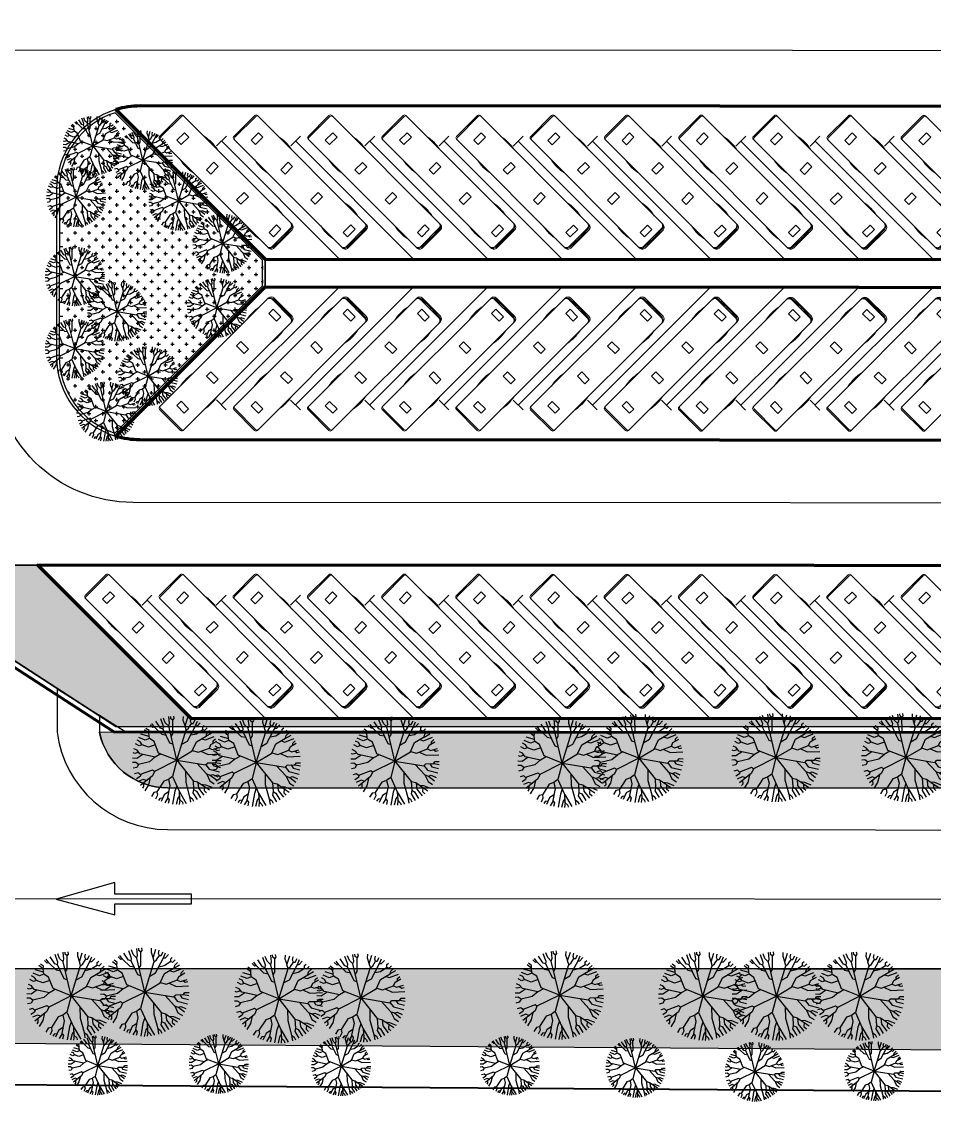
# Model space of a CAD drawing. Header units: millimetres. Extents: x -840588 to 786814, y -467537 to 194195.
# Drawn here: x 309389 to 374966, y -308195 to -229826 of the extents above; entities that cross this region are included whole.
import ezdxf

# ---------------------------------------------------------------- set-up
doc = ezdxf.new("R2010")
doc.units = ezdxf.units.MM
doc.header["$LTSCALE"] = 100
doc.header["$MEASUREMENT"] = 0
for name, color, linetype in [('1gt tim duong', 10, 'Continuous'), ('A-Plnt', 23, 'Continuous'), ('A-tree', 3, 'Continuous'), ('caycay', 96, 'Continuous'), ('gthong-phan lanxe', 9, 'Continuous'), ('gthong-viahe', 5, 'Continuous')]:
    doc.layers.add(name, color=color, linetype=linetype)
for name, color, linetype, lineweight in [('A-Area', 134, 'Continuous', 35), ('ct-bai xe', 95, 'Continuous', 100), ('ct-phan loxe', 95, 'Continuous', 15), ('ct-xebuyt', 148, 'Continuous', 13), ('ctrinh-chinh', 24, 'Continuous', 100), ('gthong-duong', 7, 'Continuous', 40), ('PV_X_Lo', 1, 'Continuous', 9)]:
    doc.layers.add(name, color=color, linetype=linetype, lineweight=lineweight)

# ---------------------------------------------------------------- blocks, each defined once
blk = doc.blocks.new('ARR-LT-T')
blk.add_lwpolyline([(-4.212694860529155, 1.13272828515619), (-4.212694860412739, 0.3499999998603016), (-9.712694860529155, 0.3500000003259629), (-9.71269486041274, -0.3500000000931323), (-4.212694860412739, -0.3500000000931323), (-4.212694860529155, -1.179037770954892), (0, 0)], close=True)
blk = doc.blocks.new('plxe')
at = {"ltscale": 0.1}
for p, q in [((0, 0), (-8.485282087814994, 8.485282085835934)), ((-0.3535533662652597, -0.353553366381675), (0.3535533661488444, 0.3535533661488444))]:
    blk.add_line(p, q, dxfattribs=at)
blk = doc.blocks.new('htrgrr')
at = {"ltscale": 10}
for p, q in [((-903.0737704914063, 0), (903.0737704914063, 0)), ((-1180.942622951232, -11161.06557377055), (-1180.942622951232, -277.8688524590107)), ((0, -69.46721311472356), (-903.0737704914063, -92.62295081967022)), ((-903.0737704914063, -162.0901639343938), (903.0737704914063, -162.0901639345102)), ((0, -162.0901639345102), (0, -69.46721311472356)), ((0, -69.46721311472356), (903.0737704914063, -92.62295081967022)), ((1180.942622951232, -277.8688524590107), (1180.942622951232, -11161.06557377055)), ((1042.008196720853, -11207.37704918033), (-1042.008196720853, -11207.37704918033)), ((1042.008196720853, -11300), (-1042.008196720853, -11300))]:
    blk.add_line(p, q, dxfattribs=at)
for points in [[(375.2198343565688, -1027.67339785106), (375.2198343565688, -594.4204250621842), (-375.2198343565688, -594.4204250621842), (-375.2198343565688, -1027.67339785106)], [(375.2198343565688, -4272.293837453122), (375.2198343565688, -3839.040864664246), (-375.2198343565688, -3839.040864664246), (-375.2198343565688, -4272.293837453122)], [(375.2198343565688, -7285.274362727185), (375.2198343565688, -6852.021389938309), (-375.2198343565688, -6852.021389938309), (-375.2198343565688, -7285.274362727185)], [(375.2198343565688, -10244.59532106423), (375.2198343565688, -9811.342348275357), (-375.2198343565688, -9811.342348275357), (-375.2198343565688, -10244.59532106423)]]:
    blk.add_lwpolyline(points, close=True, dxfattribs=at)
for centre, radius, start, end in [((-903.0737704914063, -277.8688524590107), 277.8688524590164, 90, 180), ((903.0737704914063, -277.8688524590107), 277.8688524590164, 0, 90), ((-903.0737704914063, -370.4918032786809), 277.8688524590164, 90, 180), ((-903.0737704914063, -439.9590163934045), 277.8688524590164, 90, 180), ((903.0737704914063, -370.4918032786809), 277.8688524590164, 0, 90), ((903.0737704914063, -439.9590163935209), 277.8688524590164, 0, 90), ((1919.031762295403, -1817.725409836043), 3169.441598360655, 167.9819880926131, 192.0180119073869), ((-1919.031762295403, -1817.725409836043), 3169.441598360655, 347.981988092613, 12.01801190738696), ((1919.031762295403, -8417.110655737692), 3169.441598360655, 167.9819880926131, 192.0180119073869), ((-1919.031762295403, -8417.110655737692), 3169.441598360655, 347.981988092613, 12.01801190738696), ((-1042.008196720853, -11068.44262295077), 138.9344262295082, 180, 270), ((-1042.008196720853, -11161.06557377055), 138.9344262295082, 180, 270), ((1042.008196720853, -11068.44262295077), 138.9344262295082, 270, 0), ((1042.008196720853, -11161.06557377055), 138.9344262295082, 270, 0)]:
    blk.add_arc(centre, radius, start, end, dxfattribs=at)
blk = doc.blocks.new('A$C537F0C63')
at = {"layer": 'caycay'}
for p, q in [((4.906208114261972, 11.58543264324908), (4.852080984670465, 12.1454581428552)), ((6.159981289129064, 11.93632074141715), (6.202302373265411, 12.27858844433285)), ((6.605483960749552, 11.93623077391385), (6.617402898351429, 12.259334795428)), ((6.826178093167982, 11.29693891192437), (6.890286666319298, 12.23129105439875)), ((2.272467924871307, 10.54832825371341), (2.042717878081021, 10.72445268446245)), ((3.003826198455499, 10.71583942823054), (2.568862697771692, 11.14364282684619)), ((3.269952949845901, 10.73353164103173), (2.956771443390608, 11.39790803732103)), ((3.269952949845901, 10.73353164103173), (3.003826198455499, 10.71583942823054)), ((4.50370063718583, 8.70506324478265), (3.269952949845901, 10.73353164103173)), ((3.573577700022724, 11.08070473705084), (3.272457403527369, 11.57568824168993)), ((3.810128005825391, 11.09643069598314), (3.573577700022724, 11.08070473705084)), ((3.910690972326847, 11.37062830588184), (3.788839569944685, 11.81686011959391)), ((3.810128005825391, 11.09643069598314), (3.910690972326847, 11.37062830588184)), ((4.235841180721764, 10.50048805131519), (3.810128005825391, 11.09643069598314)), ((4.712688563198753, 10.80137484274019), (4.265887160996499, 11.99052643422328)), ((4.577421300939022, 10.28284407086176), (4.712688563198753, 10.80137484274019)), ((4.700099824054632, 10.83487223221164), (4.906208114261972, 11.58543264324908)), ((6.125898059370229, 6.139521315279126), (6.970036149243242, 10.92007571294744)), ((6.353129947037814, 11.71136866716915), (6.159981289129064, 11.93632074141715)), ((6.353129947037814, 11.71136866716915), (6.605483960749552, 11.93623077391385)), ((6.447514687970397, 9.84495994712779), (6.353129947037814, 11.71136866716915)), ((6.970036149243242, 10.92007571294744), (6.826178093167982, 11.29693891192437)), ((6.970036149243242, 10.92007571294744), (7.441234408583114, 11.42699881628141)), ((7.441234408583114, 11.42699881628141), (7.651727496751846, 12.08642798159781)), ((7.68363426896758, 10.90806475621866), (8.019816777752567, 11.97964079065423)), ((7.76638461697803, 10.55685856171476), (7.68363426896758, 10.90806475621866)), ((7.76638461697803, 10.55685856171476), (8.113333231842262, 10.69883864084841)), ((7.965382829468581, 9.797246468468074), (8.933407776050444, 10.87226001470481)), ((8.113333231842262, 10.69883864084841), (8.712313031195663, 11.70768604843033)), ((8.933407776050444, 10.87226001470481), (9.272947348141315, 11.41112699440055)), ((8.933407776050444, 10.87226001470481), (9.171925964052207, 10.85838502353727)), ((9.171925964052207, 10.85838502353727), (9.537986088387697, 11.24360011898898)), ((9.733678942880942, 10.44985240105962), (10.13871553562058, 10.78615722681207)), ((9.786865097747068, 10.09668076723392), (10.35685576614924, 10.5884511891054)), ((2.008086131005257, 8.717519836023712), (0.7635036424217105, 9.129316388596635)), ((1.920139873705921, 9.225739964920649), (1.087115961723612, 9.647311538588838)), ((1.76967368680198, 9.623145921275864), (1.343038968556357, 9.988975225947797)), ((2.008257406407211, 10.05514116568156), (1.666088850062806, 10.35901247844595)), ((1.883955297300417, 9.24431646832818), (1.76967368680198, 9.623145921275864)), ((3.267708861298161, 8.533747915149434), (1.883955297300417, 9.24431646832818)), ((2.310344671936036, 10.1849830326064), (2.008257406407211, 10.05514116568156)), ((2.296077634156973, 10.19319036591696), (2.272467924871307, 10.54832825371341)), ((3.222511420288356, 9.660279909650853), (2.296077634156973, 10.19319036591696)), ((3.993460937123018, 9.543984048803395), (3.222511420288356, 9.660279909650853)), ((4.592421611992904, 10.24268936957378), (4.235841180721764, 10.50048805131519)), ((6.125898059370229, 6.139521315279126), (4.577421300939022, 10.28284407086176)), ((6.717420145090728, 9.489459469132271), (6.447514687970397, 9.84495994712779)), ((6.948042777010414, 8.570320168466424), (7.76638461697803, 10.55685856171476)), ((7.392351211692585, 9.648875252361904), (7.965382829468581, 9.797246468468074)), ((9.092822924165375, 8.921003827472305), (9.745379681935447, 9.38050785887026)), ((9.786865097747068, 10.09668076723392), (9.733678942880942, 10.44985240105962)), ((9.745379681935447, 9.38050785887026), (9.786865097747068, 10.09668076723392)), ((9.745379681935447, 9.38050785887026), (10.35249974897306, 9.183089075660973)), ((9.759203255198372, 9.619244142235402), (10.88575250038048, 10.01737219720235)), ((10.35249974897306, 9.183089075660973), (11.20201209581137, 9.59306054910121)), ((11.04832709143011, 8.991530669089116), (11.44374410946693, 9.207825855861302)), ((1.280611972542829, 8.044912836274307), (0.444487546075834, 8.466659778718167)), ((0.9218848354175861, 8.526406249260617), (0.5914981488203921, 8.797440291094972)), ((0.9357337090696092, 8.218872061683214), (0.9218848354175861, 8.526406249260617)), ((1.521030883770436, 7.555591163691133), (1.280611972542829, 8.044912836274307)), ((2.5351559760893, 8.909919010715385), (2.008086131005257, 8.717519836023712)), ((3.914115354094974, 7.298525660517043), (3.267708861298161, 8.533747915149434)), ((5.316408449507435, 8.305498213470855), (4.50370063718583, 8.70506324478265)), ((6.527199968382774, 8.412167402177147), (6.948042777010414, 8.570320168466424)), ((8.578119715861249, 7.281614840641851), (9.092822924165375, 8.921003827472305)), ((8.94424461397648, 8.447760988721711), (9.944313991869421, 8.175001025898382)), ((9.944313991869421, 8.175001025898382), (10.80974500087541, 8.559510920527828)), ((10.79366673980257, 8.552387381641893), (11.20595707066968, 8.407509828190086)), ((10.80974500087541, 8.559510920527828), (11.04832709143011, 8.991530669089116)), ((11.18806748264615, 7.336222721740342), (11.54099752982074, 7.835271000905777)), ((11.20595707066968, 8.407509828190086), (11.70062178621083, 8.711759320220153)), ((11.54099752982074, 7.835271000905777), (11.95948603860597, 8.053456869412912)), ((1.757476259455871, 6.679553776459215), (0.00855774800220388, 6.661205396139849)), ((0.4466466944213607, 7.186909447627841), (0.08666564667146304, 7.2448509023925)), ((1.12084364940165, 7.320901045324717), (0.1511815814883448, 7.552586191002774)), ((0.7097976248769555, 7.419110072511103), (0.4466466944213607, 7.186909447627841)), ((1.541375211712875, 7.549264594850683), (1.12084364940165, 7.320901045324717)), ((3.097987199351337, 7.065927705370996), (1.521030883770436, 7.555591163691133)), ((2.703754449681583, 7.188340914177388), (1.757476259455871, 6.679553776459215)), ((6.125898059370229, 6.139521315279126), (2.179125049486174, 5.25103580450741)), ((3.884867362274235, 7.354371150599036), (3.097987199351337, 7.065927705370996)), ((6.125898059370229, 6.139521315279126), (3.914115354094974, 7.298525660517043)), ((6.125898059370229, 6.139521315279126), (4.039744528603478, 3.175083687405277)), ((6.125898059370229, 6.139521315279126), (8.578119715861249, 7.281614840641851)), ((6.125898059370229, 6.139521315279126), (9.309124815248651, 4.773858037136961)), ((6.125898059370229, 6.139521315279126), (6.842971201978798, 3.89649221743457)), ((8.279060999553622, 7.142313947006187), (9.0886019582249, 6.750771228889789)), ((9.075402950122225, 6.757166716884967), (9.900688603102026, 6.150819989943557)), ((9.0886019582249, 6.750771228889789), (11.18806748264615, 7.336222721740342)), ((9.900688603102026, 6.150819989943557), (11.46386237296974, 5.868288854795537)), ((10.77352595946286, 7.220637597380119), (11.64532254343067, 6.712682137225784)), ((11.33254625860354, 7.540524095533328), (11.89576276779189, 7.413002362918633)), ((11.46386237296974, 5.868288854795537), (11.83055046181835, 6.160203181647375)), ((11.64532254343067, 6.712682137225784), (12.23443119234435, 6.755833524115587)), ((11.83055046181835, 6.160203181647375), (12.26543294043586, 6.154373944329564)), ((11.89576276779189, 7.413002362918633), (12.11310363743178, 7.4986918541872)), ((0.5706603464168438, 5.768348654561123), (-1.699427230050787e-06, 5.730386201154033)), ((0.7806298194373085, 5.506956316930882), (0.04189879572368227, 5.315400935116486)), ((1.063396316407307, 5.057959221958299), (0.1397583337929973, 4.775609911099309)), ((1.715808944849414, 4.625734219735023), (0.307439249689196, 4.179975674378511)), ((0.7973220304920687, 5.486148682266503), (0.5706603464168438, 5.768348654561123)), ((1.863759347223095, 5.527326392111718), (0.7973220304920687, 5.486148682266503)), ((1.301357276712224, 5.505615774418402), (1.063396316407307, 5.057959221958299)), ((2.147618291040999, 5.278660692089034), (1.715808944849414, 4.625734219735023)), ((2.179125049486174, 5.25103580450741), (1.863759347223095, 5.527326392111718)), ((3.339595652047137, 5.512285084278119), (2.113923366072413, 3.99826194187699)), ((9.309124815248651, 4.773858037136961), (9.56344752651421, 4.969106941811333)), ((9.309124815248651, 4.773858037136961), (9.616567334425781, 4.170077324375598)), ((9.56344752651421, 4.969106941811333), (11.29217119894747, 4.430094099112466)), ((11.29217119894747, 4.430094099112466), (11.5425597731919, 4.68452039962358)), ((11.46386237296974, 5.868288854795537), (11.72795570972085, 5.469711782065133)), ((11.5425597731919, 4.68452039962358), (12.06343262891096, 4.577516196506622)), ((11.72795570972085, 5.469711782065133), (12.21933158095999, 5.388423248077743)), ((1.230773230763589, 3.880098522535263), (0.5654086178583384, 3.53661498738802)), ((1.603983964610961, 3.791791144500166), (0.7979776640349883, 3.08873558965206)), ((1.623038097397512, 3.787286263777787), (1.230773230763589, 3.880098522535263)), ((2.113923366072413, 3.99826194187699), (1.623038097397512, 3.787286263777787)), ((2.086705644269387, 3.98654600703594), (1.703781163858366, 3.019787908731814)), ((4.039744528603478, 3.175083687405277), (3.428623164742021, 2.985834134982724)), ((4.039744528603478, 3.175083687405277), (4.031693542077846, 1.955804082903342)), ((4.993965494963049, 4.531040710644447), (5.060837633816845, 3.005173691082746)), ((6.842971201978798, 3.89649221743457), (6.058139944627328, 1.852742682112876)), ((6.842971201978798, 3.89649221743457), (7.432333557888342, 3.519514546744176)), ((7.432333557888342, 3.519514546744176), (7.280434323314694, 2.677135711990559)), ((7.432333557888342, 3.519514546744176), (8.098582012036786, 3.326026642433135)), ((8.098582012036786, 3.326026642433135), (9.111636380646814, 1.936837856093916)), ((9.616567334425781, 4.170077324375598), (11.35931998142405, 2.929313197353622)), ((9.93769863442867, 3.941450450896809), (10.23341044859262, 2.932877378403646)), ((10.47633774106362, 3.557950291473389), (10.95106070157999, 3.753440934466198)), ((10.9181057199894, 3.243447097807802), (10.92924841445711, 2.741344290425332)), ((10.95106070157999, 3.753440934466198), (11.66045975862653, 3.481945362666011)), ((11.22320598487931, 4.451586098773987), (11.30987888816526, 4.16373455730718)), ((11.30987888816526, 4.16373455730718), (11.83210555871847, 3.873839490315731)), ((1.703781163858366, 3.019787908731814), (1.11193678613563, 2.596291564444982)), ((2.360128743846872, 2.528373258541251), (1.492859571077133, 2.110982061632967)), ((2.496129963798012, 2.269877917915437), (1.822411499113514, 1.760689831018681)), ((2.56307497484886, 1.709560079856601), (2.246554855188151, 1.380875038601516)), ((2.952599385069334, 2.620357636184053), (2.360128743846872, 2.528373258541251)), ((3.428623164742021, 2.985834134982724), (2.496129963798012, 2.269877917915437)), ((2.496129963798012, 2.269877917915437), (2.56307497484886, 1.709560079856601)), ((3.339813401926222, 2.088173656051367), (2.637745125197398, 1.087092649082479)), ((3.661068871806492, 1.723103908010671), (3.151986367873178, 0.7683009200591187)), ((3.369906157186051, 2.940729452180676), (3.339813401926222, 2.088173656051367)), ((4.031693542077846, 1.955804082903342), (3.661068871806492, 1.723103908010671)), ((4.029956023412524, 1.954728688528121), (4.151889424236288, 1.488197098566161)), ((5.060837633816845, 3.005173691082746), (4.630837960547069, 0.98501350143124)), ((6.058139944627328, 1.852742682112876), (5.148106664306397, 0.07830981133520254)), ((6.058139944627328, 1.852742682112876), (6.046166258151061, 0.6926535401726142)), ((6.328418276112643, 2.556572256453364), (6.621925523577374, 1.860491597191867)), ((6.621925523577374, 1.860491597191867), (7.04603830007909, 0.06930147462480818)), ((7.280434323314694, 2.677135711990559), (7.715867288097797, 1.041460912816547)), ((7.510773716396216, 1.811866424770415), (8.13382774245838, 1.455661724790843)), ((9.111636380646814, 1.936837856093916), (9.05441034496107, 1.457435791671742)), ((9.108831235360412, 1.913318816441461), (9.563043515889149, 1.847932786524325)), ((9.563043515889149, 1.847932786524325), (9.928087916650838, 1.318988235496363)), ((10.23341044859262, 2.932877378403646), (10.78588893792767, 2.142211417256476)), ((10.92924841445711, 2.741344290425332), (11.10547083382698, 2.548124503166036)), ((4.151889424236288, 1.488197098566161), (3.632459803578968, 0.5291005140024936)), ((4.291746997165319, 0.7246533119759988), (4.111621739852126, 0.339800697278406)), ((4.630837960547069, 0.98501350143124), (4.291746997165319, 0.7246533119759988)), ((4.630837960547069, 0.98501350143124), (4.553144487388636, 0.2048409433373308)), ((5.687346443359274, 0.2823844214362907), (5.63783512871305, 0.01939518188373768)), ((6.046166258151061, 0.6926535401726142), (5.687346443359274, 0.2823844214362907)), ((6.032371784920542, 0.6769075088304817), (6.148760987558489, 2.060398401226848e-06)), ((6.051426148278551, 1.202184490222862), (6.300487340380641, 0.8879269488934369)), ((6.300487340380641, 0.8879269488934369), (6.566832978940511, 0.01583402863980155)), ((7.715867288097797, 1.041460912816547), (7.500958808541327, 0.7001980161367101)), ((7.500958808541327, 0.7001980161367101), (7.660945140349213, 0.1949458228082221)), ((7.68101589476646, 0.9861165687689208), (8.13231261911642, 0.3370629204364377)), ((8.13382774245838, 1.455661724790843), (8.63363335412214, 0.5354539643340104)), ((8.374018521320977, 1.013457626351737), (8.758654683351779, 0.9918956518486084)), ((8.758654683351779, 0.9918956518486084), (8.994797214174469, 0.7114704464074748)), ((9.05441034496107, 1.457435791671742), (9.356284565004898, 0.9185323608435283))]:
    blk.add_line(p, q, dxfattribs=at)

msp = doc.modelspace()

# ---------------------------------------------------------------- hatches: boundary and pattern name
at = {"layer": 'A-Area'}
h = msp.add_hatch(dxfattribs=at)
h.set_pattern_fill('AR-B816', color=256, scale=74.99999999999999, angle=-0.02274081717208486, style=0)
h.set_pattern_definition([(359.9772591828279, (-616218387.0630271, -1205141167.613114), (0.2381412742957028, 599.9999527406096), []), (89.97725918282791, (-616218387.0630271, -1205141167.613114), (-599.7618114663136, 600.2380940149052), [599.9999999999999, -599.9999999999999])])
edge = h.paths.add_edge_path(flags=0)
edge.add_line((302878.3557215687, -262867.696010819), (302913.2831141905, -174867.6885176406))
edge.add_ellipse((300913.2865825894, -174866.89320806), major_axis=(1414.772413770463, 1413.64980689558), ratio=0.9999999999602064, start_angle=314.9999568365287, end_angle=393.4631285487676)
edge.add_line((301314.0606587868, -172907.4629594302), (301278.3555004598, -262867.0609842797))
edge.add_line((301278.3555004598, -262867.0609842798), (301278.3891251602, -262867.0609976255))
edge.add_line((301278.3891251602, -262867.0609976255), (301275.1908956753, -270840.5365897039))
edge.add_line((301275.1908956752, -270840.536589704), (316148.7282791423, -280472.9673214267))
edge.add_line((316148.7282791424, -280472.9673214265), (430302.4218330808, -280518.2751681765))
edge.add_line((430302.4218330809, -280518.2751681766), (446483.8399608564, -249137.8867214562))
edge.add_line((446483.8399608565, -249137.8867214564), (446496.6253684345, -216924.8909046253))
edge.add_line((446496.6253684344, -216924.8909046252), (427396.6238229563, -216917.1064163352))
edge.add_ellipse((429396.6239932503, -216917.9002207129), major_axis=(1414.774987292363, 1413.652378375419), ratio=0.9999999999369273, start_angle=134.9999999981931, end_angle=225.0000000018069)
edge.add_line((429395.8301888727, -218917.9003910072), (445895.8315938, -218924.4492771237))
edge.add_line((445895.8315937998, -218924.4492771238), (445883.8976438556, -248992.1868160052))
edge.add_line((445883.8976438556, -248992.1868160052), (435917.1788086989, -268320.499459358))
edge.add_line((435917.1788086993, -268320.499459358), (424373.991161426, -268315.9192005898))
edge.add_line((424373.9911614259, -268315.9192005898), (422981.7214197326, -269354.6147792203))
edge.add_line((422981.7214197323, -269354.6147792203), (431162.2581461054, -277541.6478314075))
edge.add_line((431162.2581461053, -277541.6478314074), (429936.8160105297, -279918.1299128306))
edge.add_line((429936.81601053, -279918.1299128308), (321538.2732731244, -279875.1062978427))
edge.add_line((321538.2732731243, -279875.1062978425), (310542.6382632614, -268870.7394371476))
edge.add_line((310542.6382632614, -268870.7394371476), (308875.9748193183, -268870.0779348349))
edge.add_ellipse((308878.3562324513, -262870.0774239523), major_axis=(4244.324961760632, 4240.957135009889), ratio=0.9999999999918062, start_angle=134.9999999997653, end_angle=225.0000000002348, ccw=False)
at = {"layer": 'A-tree'}
h = msp.add_hatch(dxfattribs=at)
h.set_pattern_fill('CROSS', color=256, scale=2000.000000000001, angle=-135.0227474807797, style=0)
h.set_pattern_definition([(359.9772525127231, (-616218387.063027, -1205141167.613114), (500.1985280481894, 499.8013930937489), [250.0000291038273, -750.0000873114818]), (89.97725251272001, (-616218262.1126497, -1205141292.662717), (-499.8015095552479, 500.1984116790745), [249.9999708961691, -749.9999126885074])])
edge = h.paths.add_edge_path(flags=0)
edge.add_line((326684.6719339706, -246959.9873449247), (316091.5421545691, -236358.4478205784))
edge.add_ellipse((317886.506830305, -241873.5154088962), major_axis=(5799.817328555902, -1.345711432633466), ratio=0.9999997671151174, start_angle=108.041575875466, end_angle=179.9918575197224)
edge.add_line((312086.6897513263, -241871.3454677091), (312081.9269238073, -253871.3496447951))
edge.add_ellipse((317881.9280928693, -253873.6516777585), major_axis=(-5800.00073177686, 3.220538034017462), ratio=0.999999767220853, start_angle=0.009073528882362611, end_angle=71.95675338801702)
edge.add_line((316082.4040989368, -259387.4269811996), (326683.9438905853, -248794.3018629412))
edge.add_line((326683.9438905854, -248794.3018629412), (326684.6719339708, -246959.9873449247))
h = msp.add_hatch(dxfattribs=at)
h.set_pattern_fill('CROSS', color=256, scale=2000.000000000001, angle=-0.02274081717208486, style=0)
h.set_pattern_definition([(359.9772591828279, (-616218387.0630271, -1205141167.613114), (500.1984116790878, 499.8015095552617), [250.0000000000001, -750.0000000000002]), (89.97725918282791, (-616218262.1126498, -1205141292.662717), (-499.8015095552616, 500.1984116790878), [250.0000000000001, -750.0000000000002])])
edge = h.paths.add_edge_path(flags=0)
edge.add_line((430575.928415903, -280917.4567797083), (314971.7644928158, -280871.5732379101))
edge.add_ellipse((319871.4522750573, -279875.0494570899), major_axis=(3536.936889082025, 3534.130367249211), ratio=0.999999999959098, start_angle=146.5190468326598, end_angle=224.9999999918336)
edge.add_line((319869.4677636229, -284875.0490641926), (421628.6984387445, -284915.4375223806))
edge.add_ellipse((421633.4619790548, -272915.4380878725), major_axis=(8488.64880089116, 8481.91314828047), ratio=0.999999999995919, start_angle=224.9999965878017, end_angle=273.1994947759712)
h = msp.add_hatch(dxfattribs=at)
h.set_pattern_fill('CROSS', color=256, scale=2000.000000000001, angle=-360.0227408171721, style=0)
h.set_pattern_definition([(359.9772591828279, (-616218387.0630271, -1205141167.613114), (500.1984116790877, 499.8015095552618), [250.0000000000001, -750.0000000000002]), (89.97725918282791, (-616218262.1126498, -1205141292.662717), (-499.8015095552617, 500.1984116790877), [250.0000000000001, -750.0000000000002])])
edge = h.paths.add_edge_path(flags=0)
edge.add_line((302862.6648344089, -297868.0282923948), (302862.5275100873, -298214.0183643883))
edge.add_line((302862.5275100874, -298214.0183643886), (303662.5274472379, -298214.3358860877))
edge.add_line((303662.5274472379, -298214.3358860875), (303660.5446916007, -303209.9137930482))
edge.add_line((303660.5446916007, -303209.9137930484), (434699.764576825, -304122.2836466586))
edge.add_line((434699.7645768248, -304122.2836466585), (434768.9419641195, -294186.6697241736))
edge.add_ellipse((421634.125388367, -272915.1353479185), major_axis=(17684.70681286512, 17670.67418595272), ratio=0.9999999999726379, start_angle=225.6236263185387, end_angle=256.717376961565, ccw=False)
edge.add_line((421896.3066742223, -297913.7921552851), (421895.8889401382, -297915.2728355695))
edge.add_line((421895.8889401383, -297915.2728355697), (421624.2028227198, -297915.1650027642))
edge.add_line((421624.2028227198, -297915.165002764), (421624.1898573136, -297915.164997618))
edge.add_line((421624.1898573135, -297915.164997618), (421624.1892713633, -297916.6413065311))
edge.add_line((421624.1892713631, -297916.6413065313), (302862.6648344088, -297868.0282923951))

# ---------------------------------------------------------------- linework, layer by layer
at = {"layer": '1gt tim duong', "ltscale": 3}
for points in [[(515922.8772067855, 20221.68832273027), (427772.0959360743, -40906.64025696714, 0.4745498610999931), (425347.8572467146, -71797.67651018528), (443846.9178660962, -89484.33069521091, -0.08121578597772923), (469113.5637293396, -126942.0787013436, -0.2326820037330457), (468451.2471277936, -224061.6379458749), (439519.1103299925, -281868.0672685042, -0.284078157769849), (421626.2092341772, -292916.6358307998), (-54965.03687705394, -292727.475738122, 0.09514921418312652), (-66078.29765021348, -294857.0599261856), (-155993.3475775713, -330672.0568902874), (-162786.4893368158, -332678.2426036603)], [(421890.6698189492, -231914.9319492522), (421881.7395217785, -254414.9286263731, -0.4142135623727108), (411877.7696493428, -264410.9581276492), (317377.7616030572, -264373.4508710329, -0.4142135623734798), (307381.7297725509, -254369.4833259789), (307424.7936500181, -145869.4993496404, -0.3975651194971958), (317328.9551552717, -135390.5871035342, -0.3975651194971958)], [(425146.6236271244, -216916.2240966189), (425141.8608019667, -228916.2223244167, -0.4142135623727106), (422140.6698402358, -231915.0311747995), (307390.6600697213, -231869.486648858)]]:
    msp.add_lwpolyline(points, format="xyb", dxfattribs=at)
at = {"layer": 'A-Area'}
for p, q in [((310542.6382632614, -268870.7394371476), (308875.974819318, -268870.0779348349)), ((321538.2732731243, -279875.1062978425), (310542.6382632614, -268870.7394371476)), ((301275.1908956752, -270840.536589704), (316148.7282791424, -280472.9673214265)), ((316148.7282791424, -280472.9673214265), (430302.4218330809, -280518.2751681766)), ((429936.81601053, -279918.1299128308), (321538.2732731243, -279875.1062978425))]:
    msp.add_line(p, q, dxfattribs=at)
at = {"layer": 'A-Plnt'}
msp.add_lwpolyline([(316148.728280769, -280472.9632236077), (430302.4239456664, -280518.2710711954), (446483.8399608565, -249137.8867214564), (446496.6253640672, -216924.901614834), (446896.6226701944, -216924.9130605714), (446883.7987169957, -249235.025349869), (430545.5413915346, -280918.3675687399), (316030.4438105656, -280872.9162801855), (300875.1044921919, -271057.9866868177), (300914.0756967594, -172866.9154973109), (301314.0757308185, -172867.0742581864), (301275.1908964123, -270840.5347331124)], close=True, dxfattribs=at)
at = {"layer": 'A-tree'}
for p, q in [((326684.6719338543, -246959.9873446918), (316091.5421544528, -236358.4478203454)), ((312086.6897513265, -241871.3454674763), (312081.9269239238, -253871.349644795)), ((326683.943890469, -248794.3018627083), (326684.6719338543, -246959.9873446918)), ((316082.404098937, -259387.4269809667), (326683.943890469, -248794.3018627083)), ((430575.928415903, -280917.4567797083), (314971.7644928158, -280871.5732379101)), ((319869.4677636229, -284875.0490641926), (421628.6984387445, -284915.4375223804)), ((421624.1892713631, -297916.6413065313), (302862.6648344089, -297868.0282923948)), ((303660.5446916007, -303209.9137930484), (434699.7645768248, -304122.2836466585))]:
    msp.add_line(p, q, dxfattribs=at)
for centre, radius, start, end in [((317886.506830072, -241873.5154091289), 5799.816264003665, 108.0282856632806, 179.9785673107712), ((317881.9280929858, -253873.6516777585), 5800.001625903515, 179.9772591828279, 251.92493905006), ((319871.4522750573, -279875.0494570899), 5000.000000910833, 191.4963060215561, 269.9772591761583)]:
    msp.add_arc(centre, radius, start, end, dxfattribs=at)
at = {"layer": 'ct-bai xe'}
msp.add_lwpolyline([(429936.8180511149, -279918.1259555194), (445883.8976438556, -248992.1868160052), (445895.8315896173, -218924.4595216711), (429895.8302273802, -218918.109086649), (429881.9691346118, -253841.3076398296), (422109.1518175441, -268915.0190295964), (310542.6382636994, -268870.7380401638), (321538.2732746954, -279875.102339722), (429936.8180511149, -279918.1259555194)], dxfattribs=at)
msp.add_lwpolyline([(316147.3107016842, -236131.3056206525), (326884.7048313303, -246877.2240247193), (412211.1851466065, -246911.0902886426), (401215.5501354941, -235906.7259890844), (317889.0733553803, -235873.6535311073, 0.07376232599723027)], format="xyb", close=True, dxfattribs=at)
msp.add_lwpolyline([(317879.5477051811, -259873.6499867028, -0.07376232599668733), (316137.9901254402, -259614.6153598501), (326883.9110271372, -248877.223729585), (412210.3913424134, -248911.0899932755), (401206.0244851788, -259906.7224446801), (317879.5477051811, -259873.6499867028)], format="xyb", dxfattribs=at)
at = {"layer": 'ctrinh-chinh', "const_width": 200.0000000000001}
msp.add_lwpolyline([(300918.8135612458, -160866.9250473261), (300925.9208679707, -142866.9276909713), (300930.7101527021, -130866.980208408), (300931.6283070192, -128675.8441266836), (316094.7539825837, -118872.9479974108), (316094.7539825837, -118872.9479974108), (446935.5339299565, -118924.8789847126), (446935.5339299565, -118924.8789847126), (446930.62397033, -129846.4598275968, -0.2960365282258386), (471615.4945129087, -167949.701417171, -0.2958493802168645), (446900.9727009089, -206002.2872581928), (446883.8107494821, -249235.0331919576), (446883.8107494821, -249235.0331919576), (430546.1732412842, -280918.3756072427), (316030.4558430716, -280872.9240726814), (300875.1259500663, -271058.0108193849), (300914.0572435879, -172866.9232777068)], format="xyb", close=True, dxfattribs=at)
at = {"layer": 'gthong-duong', "ltscale": 2}
msp.add_lwpolyline([(485270.1727096462, -304094.1918448264, -0.02157672745591882), (459951.8671105894, -306666.9833836365, -0.0162729150198435), (440761.1914263474, -307157.9975505068), (373162.5358784875, -306687.3371042188), (300839.6676057616, -306183.7839867892, -0.3517330054838918), (297927.0652993412, -303812.0599099814)], format="xyb", dxfattribs=at)
at = {"layer": 'gthong-viahe'}
for points in [[(310542.6382636994, -268870.7380401638), (308875.9748198725, -268870.0765378512, -0.4142135623730936), (302878.3557215687, -262867.696010819), (302913.2831060584, -174867.7090067356, 0.4142135623734756), (300914.0767399573, -172866.9154977248)], [(302862.5275100874, -298214.0183643886), (302862.6620796414, -297869.5046004472), (421624.1892713631, -297916.6413065311, 0.2840781577694602), (443990.351094491, -284105.9247348592), (461761.3468302364, -248599.4629698223)], [(435047.8695653751, -279630.2098084354), (436562.3652258235, -276604.2464340866, 0.2835204800961881), (436005.7461167914, -270330.6743370896), (430547.399188845, -280918.6441233596), (316876.3561780555, -280873.5278414175), (311935.5632590108, -277782.6402430458), (311934.295871941, -280871.5663270312, 0.3780196058477972), (319868.9630708387, -287876.2477673717), (421628.1937458438, -287916.6362253267, 0.2841612975171868), (435049.9352631466, -279626.0825430066)], [(430576.6144293738, -280918.6557189515, -0.213466533634846), (421629.3844522155, -284916.6364616237), (319870.1537772103, -284876.2480036687, -0.3564820451205716), (314972.4505062865, -280872.7721771531, 0.3564820451193652), (319870.1537772103, -284876.2480036689), (421629.3844522155, -284916.6364616239, 0.213466533634846), (430576.6144293738, -280918.6557189515), (316876.3561780555, -280873.5278414175), (314972.9228215705, -279682.7678455284), (314972.4505062868, -280872.7721769203)]]:
    msp.add_lwpolyline(points, format="xyb", dxfattribs=at)
for points in [[(326884.7048313303, -246877.2240247193), (316147.3107016842, -236131.3056206525, 0.3303703234144418), (311886.6914320352, -241871.271231873), (311881.9286068775, -253871.2694596707, 0.3303577000201558), (316137.9901254402, -259614.6153598501), (326883.9110271372, -248877.223729585)], [(326684.6719338543, -246959.9873446918), (316091.5433876165, -236358.4490543717, 0.3246798732084419), (312086.6914507549, -241871.3460597735), (312081.9286239067, -253871.3488401085, 0.3246673241041183), (316082.405333281, -259387.4255341811), (326683.9438905538, -248794.3016489698)]]:
    msp.add_lwpolyline(points, format="xyb", close=True, dxfattribs=at)
msp.add_lwpolyline([(412211.1851466065, -246911.0902886426), (326884.7048313303, -246877.2240247193), (326883.9110271372, -248877.223729585), (412210.3913424134, -248911.0899932755)], close=True, dxfattribs=at)
msp.add_lwpolyline([(329870.5379605406, -280877.7065252835), (426602.149197031, -280915.8340520945)], dxfattribs=at)
at = {"layer": 'PV_X_Lo', "ltscale": 5}
msp.add_lwpolyline([(461297.1188479242, -220481.0143637645, 200.0000000000001, 200.0000000000001, 0), (447632.5821834571, -247782.9205311383, 200.0000000000001, 200.0000000000001, 0), (430546.0196242057, -280918.6423876726, 200.0000000000001, 200.0000000000001, 0), (316030.4558430716, -280872.9240726814, 200.0000000000001, 200.0000000000001, 0), (300875.1044921919, -271057.9866868177, 200.0000000000001, 200.0000000000001, 0), (300914.0452110816, -172866.9154852111, 0, 0, 0), (300918.8423771268, -160866.9172710432, 200.0000000000001, 200.0000000000001, 0), (300925.9866148633, -142866.9199293464, 0, 0, 0), (300930.6981201962, -130866.9724159123, 200.0000000000001, 200.0000000000001, 0), (300932.4714441539, -128677.2648410548, 200.0000000000001, 200.0000000000001, 0), (316095.3029235976, -118872.5775379298, 200.0000000000001, 200.0000000000001, 0), (446874.0404195475, -118924.1253661422, 200.0000000000001, 200.0000000000001, -0.2770059113823481), (460106.7778541702, -126871.5983673824, 200.0000000000001, 200.0000000000001, -0.243002887111126), (461297.2539028104, -220481.0819582836, 0, 0, 0)], format="xyseb", dxfattribs=at)

# ---------------------------------------------------------------- block references
at = {"layer": 'caycay', "extrusion": (-1.849088780389792e-06, -5.240423503569554e-08, 0.9999999999982891), "xscale": -347.3280000366057, "yscale": 347.3280000034728, "zscale": 347.3280000000001, "rotation": 3.269462147545186}
for p in [(316732.40530348, -240756.6095729118, -1.152225651634088), (320334.6777352392, -241769.2455250657, -1.158833506757798), (315545.4944372547, -244438.9702740732, -1.149837976772132), (322891.3985847666, -244712.6931838233, -1.16340686147322), (326067.0573780964, -247759.3956048455, -1.169119276407901), (315442.5118293879, -250127.4828803493, -1.14934945063595), (318495.0705371286, -252666.2960964158, -1.154860858128994), (325656.9331491993, -252394.6233674349, -1.168118014732566), (315436.0567730909, -255318.6131718617, -1.149065477452098), (320709.9859895316, -257299.7919415967, -1.158713618635577), (317705.6279867733, -259848.8629092857, -1.153024711846946), (325785.6207283465, -306728.2708169523, -0.5823526295657104), (317103.9678866738, -306836.0166285817, -0.5662938363640697), (334578.4535101773, -306898.5432879227, -0.5986024350118768), (346710.458328394, -306847.7675084455, -0.6210382498710187), (355750.1679205846, -307017.4576893403, -0.6377445829713809), (364320.3646476971, -307298.833374166, -0.6535768923083904), (372890.6823838847, -307246.6391624535, -0.6694269058762939)]:
    msp.add_blockref('A$C537F0C63', p, dxfattribs=at)
at = {"layer": 'caycay', "extrusion": (-1.849088780389791e-06, -5.240423503569551e-08, 0.9999999999982891), "xscale": -518.4000000042536, "yscale": 518.3999999426321, "zscale": 518.4000000000002, "rotation": 3.269462154405618}
for p in [(323878.9740668499, -285894.0690683554, -1.448340679186063), (329595.9770003756, -286049.3187998468, -1.458903789424277), (339563.0487868643, -285951.1135971397, -1.477338936406569), (351578.4093130308, -286108.5996730911, -1.499548151810985), (357091.4325757689, -285753.8345725776, -1.50976081246587), (366943.1975830906, -285706.7480187015, -1.527980068142813), (376284.4758031083, -285710.455592159, -1.545252726600316), (321581.8407404455, -302558.499347058, -1.443219789003414), (316288.0378656018, -302831.1195117654, -1.433416791050298), (331206.556092869, -303043.0780756174, -1.460991348198027), (337119.0283134339, -302976.7456246458, -1.471927510346809), (351376.7082773568, -302776.9659911452, -1.498301695702069), (361689.0821088171, -302849.7381184823, -1.517366376885597), (366982.7873316251, -302851.8392014942, -1.527154797714151), (372963.9760930547, -302854.2131482039, -1.538214422341683)]:
    msp.add_blockref('A$C537F0C63', p, dxfattribs=at)
at = {"layer": 'ct-phan loxe', "xscale": 999.9999999999999, "yscale": 999.9999999999999, "zscale": 999.9999999999999, "rotation": 179.9772591694876}
for p in [(323736.1236366139, -238390.6921748808), (329069.4574240651, -238392.8089865547), (334402.7912115164, -238394.9257982289), (334402.7912115164, -238394.9257982289), (339736.1249989677, -238397.0426099029), (345069.4587864188, -238399.1594215771), (350402.7925738701, -238401.2762332509), (350402.7925738701, -238401.2762332509), (355736.1263613214, -238403.3930449251), (361069.4601487727, -238405.5098565992), (366402.7939362238, -238407.6266682732), (366402.7939362238, -238407.6266682732), (371736.1277236751, -238409.7434799472), (318389.6920799789, -271388.5704896506), (323723.0258674303, -271390.6873013246), (329056.3596548815, -271392.8041129987), (334389.6934423328, -271394.9209246727), (334389.6934423328, -271394.9209246727), (339723.0272297841, -271397.0377363469), (345056.3610172353, -271399.1545480208), (350389.6948046865, -271401.2713596949), (350389.6948046865, -271401.2713596949), (355723.0285921378, -271403.3881713691), (361056.3623795891, -271405.5049830429), (366389.6961670403, -271407.6217947172), (366389.6961670403, -271407.6217947172), (371723.0299544915, -271409.7386063911)]:
    msp.add_blockref('plxe', p, dxfattribs=at)
at = {"layer": 'ct-phan loxe', "extrusion": (0, 0, -1), "xscale": 1000.000000000001, "yscale": 1000.000000000001, "zscale": -1000.000000000001, "rotation": 0.02274081717208485}
for p in [(-323728.5941800377, -257361.2535489379), (-329061.9279674888, -257363.3703606121), (-334395.26175494, -257365.4871722862), (-334395.26175494, -257365.4871722862), (-339728.5955423915, -257367.6039839601), (-345061.9293298425, -257369.7207956343), (-350395.2631172938, -257371.8376073083), (-350395.2631172938, -257371.8376073083), (-355728.5969047452, -257373.9544189824), (-361061.9306921965, -257376.0712306564), (-366395.2644796477, -257378.1880423305), (-366395.2644796477, -257378.1880423305), (-371728.598267099, -257380.3048537717)]:
    msp.add_blockref('plxe', p, dxfattribs=at)
at = {"layer": 'ct-xebuyt'}
for p, xscale, yscale, zscale, rotation in [((328165.2319748479, -245429.9890741133), 1.016137550857942, 1.016137550857942, 1.016137550857942, 224.9772545412539), ((333498.5657622991, -245432.1058857873), 1.016137550857942, 1.016137550857942, 1.016137550857942, 224.9772545412539), ((338831.8995497503, -245434.2226974614), 1.016137550857942, 1.016137550857942, 1.016137550857942, 224.9772545412539), ((344165.2333372016, -245436.3395091354), 1.016137550857942, 1.016137550857942, 1.016137550857942, 224.9772545412539), ((349498.5671246529, -245438.4563208096), 1.016137550857942, 1.016137550857942, 1.016137550857942, 224.9772545412539), ((354831.9009121041, -245440.5731324834), 1.016137550857942, 1.016137550857942, 1.016137550857942, 224.9772545412539), ((360165.2346995553, -245442.6899441576), 1.016137550857942, 1.016137550857942, 1.016137550857942, 224.9772545412539), ((365498.5684870066, -245444.8067558316), 1.016137550857942, 1.016137550857942, 1.016137550857942, 224.9772545412539), ((370831.9022744578, -245446.9235675058), 1.016137550857942, 1.016137550857942, 1.016137550857942, 224.9772545412539), ((376165.2360619091, -245449.0403791796), 1.016137550857942, 1.016137550857942, 1.016137550857942, 224.9772545412539), ((381498.5698493603, -245451.1571908538), 1.016137550857942, 1.016137550857942, 1.016137550857942, 224.9772545412539), ((328163.2982382256, -250325.4840410488), -1.016137550857942, 1.01613742299378, 1.016137498433548, 314.9772638244019), ((333496.6318216365, -250327.6010566016), -1.016137550857942, 1.01613742299378, 1.016137498433548, 314.9772638244019), ((338829.9656090879, -250329.7178682756), -1.016137550857942, 1.01613742299378, 1.016137498433548, 314.9772638244019), ((344163.299396539, -250331.8346799497), -1.016137550857942, 1.01613742299378, 1.016137498433548, 314.9772638244019), ((349496.6331839902, -250333.9514916237), -1.016137550857942, 1.01613742299378, 1.016137498433548, 314.9772638244019), ((354829.9669714415, -250336.0683032978), -1.016137550857942, 1.01613742299378, 1.016137498433548, 314.9772638244019), ((360163.3007588929, -250338.1851149717), -1.016137550857942, 1.01613742299378, 1.016137498433548, 314.9772638244019), ((365496.6345463439, -250340.3019266459), -1.016137550857942, 1.01613742299378, 1.016137498433548, 314.9772638244019), ((370829.9683337952, -250342.4187383198), -1.016137550857942, 1.01613742299378, 1.016137498433548, 314.9772638244019), ((376163.3021212465, -250344.5355499939), -1.016137550857942, 1.01613742299378, 1.016137498433548, 314.9772638244019), ((381496.6359086977, -250346.6523616679), -1.016137550857942, 1.01613742299378, 1.016137498433548, 314.9772638244019), ((322818.7992023887, -278427.8661718605), 1.016137550857942, 1.016137550857942, 1.016137550857942, 224.9772545412539), ((328152.1329898397, -278429.9829835346), 1.016137550857942, 1.016137550857942, 1.016137550857942, 224.9772545412539), ((333485.466777291, -278432.0997952085), 1.016137550857942, 1.016137550857942, 1.016137550857942, 224.9772545412539), ((338818.8005647424, -278434.2166068828), 1.016137550857942, 1.016137550857942, 1.016137550857942, 224.9772545412539), ((344152.1343521936, -278436.3334185567), 1.016137550857942, 1.016137550857942, 1.016137550857942, 224.9772545412539), ((349485.4681396449, -278438.4502302308), 1.016137550857942, 1.016137550857942, 1.016137550857942, 224.9772545412539), ((354818.8019270962, -278440.5670419048), 1.016137550857942, 1.016137550857942, 1.016137550857942, 224.9772545412539), ((360152.1357145475, -278442.6838535789), 1.016137550857942, 1.016137550857942, 1.016137550857942, 224.9772545412539), ((365485.4695019986, -278444.800665253), 1.016137550857942, 1.016137550857942, 1.016137550857942, 224.9772545412539), ((370818.8032894499, -278446.917476927), 1.016137550857942, 1.016137550857942, 1.016137550857942, 224.9772545412539), ((376152.1370769012, -278449.0342886008), 1.016137550857942, 1.016137550857942, 1.016137550857942, 224.9772545412539), ((381485.4708643524, -278451.1511002751), 1.016137550857942, 1.016137550857942, 1.016137550857942, 224.9772545412539)]:
    msp.add_blockref('htrgrr', p, dxfattribs=dict(at, xscale=xscale, yscale=yscale, zscale=zscale, rotation=rotation))
at = {"layer": 'gthong-phan lanxe', "ltscale": 8, "xscale": 999.9999999999999, "yscale": 999.9999999999999, "zscale": 999.9999999999999, "rotation": 179.9772591828279}
msp.add_blockref('ARR-LT-T', (311867.1672502021, -292873.0722311945), dxfattribs=at)

doc.saveas('drawing.dxf')
